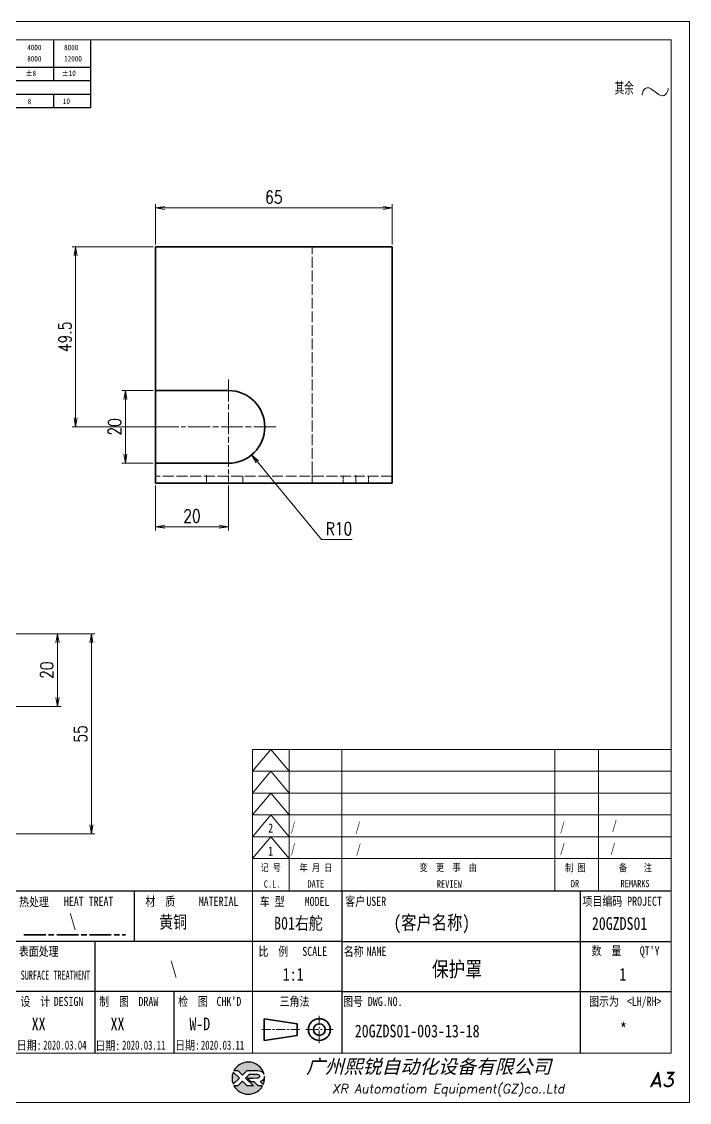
# Model space of a CAD drawing. Header units: inches. Extents: x 269 to 10986, y 1043 to 4337.
# Drawn here: x 2706.4 to 2889.9, y 1711.2 to 2008.2 of the extents above; entities that cross this region are included whole.
import ezdxf
from ezdxf.enums import TextEntityAlignment as Align

# ---------------------------------------------------------------- set-up
doc = ezdxf.new("R2010")
doc.units = ezdxf.units.IN
doc.header["$MEASUREMENT"] = 0
for name, pattern in [('AM_ISO02W050x2', [3.75, 3, -0.75]), ('AM_ISO08W050x2', [9, 6, -0.75, 1.5, -0.75]), ('CENTER', [2, 1.25, -0.25, 0.25, -0.25]), ('DOT2', [0.125, 0, -0.125])]:
    doc.linetypes.add(name, pattern=pattern)
for name, color, linetype in [('DIM', 3, 'Continuous'), ('layer 1', 7, 'Continuous'), ('图\\M+19E79\\M+195B6\\M+18E9A', 7, 'Continuous'), ('图号', 7, 'Continuous'), ('图名', 7, 'Continuous'), ('数量', 7, 'Continuous'), ('材质', 7, 'Continuous'), ('表面处理', 7, 'Continuous'), ('车型', 7, 'Continuous')]:
    doc.layers.add(name, color=color, linetype=linetype)
for name, color, linetype, lineweight in [('中心线', 2, 'AM_ISO08W050x2', 18), ('图框', 7, 'Continuous', 18), ('标注线', 3, 'Continuous', 18), ('热处理', 7, 'Continuous', 20), ('粗实线', 7, 'Continuous', 35), ('粗点划线', 6, 'AM_ISO08W050x2', 35), ('虚线', 1, 'AM_ISO02W050x2', 18)]:
    doc.layers.add(name, color=color, linetype=linetype, lineweight=lineweight)
doc.layers.add('打印', color=7, linetype='Continuous', lineweight=15, plot=False)
doc.layers.add('打印-禁用', color=7, linetype='Continuous', lineweight=15, plot=False)
doc.styles.add('DIM', font='romans.shx', dxfattribs={"width": 0.8, "bigfont": 'bigfont.shx'})
doc.styles.add('STYLE1', font='')
doc.styles.add('国标', font='simfang.ttf', dxfattribs={"width": 0.8})
doc.styles.add('机械长仿宋', font='gbenor.shx', dxfattribs={"height": 1, "bigfont": 'gbcbig.shx'})
doc.styles.add('标题\\M+18E9A', font='romand.shx', dxfattribs={"oblique": 10, "bigfont": 'bigfont.shx'})
doc.styles.get('STYLE1').set_extended_font_data('SimSun')
doc.dimstyles.new('XR 1-1$0', dxfattribs={"dimtxt": 3.5, "dimasz": 2.5, "dimexe": 1, "dimexo": 0.625, "dimgap": 1.2, "dimtad": 1, "dimzin": 9, "dimdsep": 46, "dimtxsty": 'DIM', "dimblk": 'OPEN', "dimcen": 0, "dimclrd": 8, "dimclre": 8, "dimclrt": 2, "dimazin": 2, "dimtfac": 0.5, "dimtmove": 0, "dimatfit": 3, "dimldrblk": 'OPEN', "dimfxl": 0, "dimtolj": 2, "dimlwd": 18, "dimlwe": 18, "dimarcsym": 0})
doc.dimstyles.new('XR 1-1$4', dxfattribs={"dimtxt": 3.5, "dimasz": 2.5, "dimexe": 1, "dimexo": 0.625, "dimgap": 1.2, "dimtad": 1, "dimtoh": 1, "dimdsep": 46, "dimtxsty": 'DIM', "dimblk": 'OPEN', "dimcen": 0, "dimclrd": 8, "dimclre": 8, "dimclrt": 2, "dimazin": 2, "dimtfac": 0.5, "dimtofl": 0, "dimtmove": 0, "dimatfit": 3, "dimldrblk": 'OPEN', "dimfxl": 0, "dimtolj": 2, "dimlwd": 18, "dimlwe": 18, "dimarcsym": 0})

# ---------------------------------------------------------------- blocks, each defined once
blk = doc.blocks.new('XR')
at = {"true_color": 0xfc8000}
h = blk.add_hatch(color=30, dxfattribs=at)
h.set_gradient(color1=(252, 128, 0), rotation=240, one_color=1, tint=1, name='INVCURVED')
edge = h.paths.add_edge_path()
edge.add_spline(control_points=[(-434.18, -5928.47), (-433.9, -5928.74), (-433.63, -5929.01), (-433.63, -5929.01), (-433.63, -5929.01), (-433.63, -5929.01), (-433.36, -5928.74), (-433.09, -5928.47)], knot_values=[0.5625, 0.5625, 0.5625, 0.5625, 0.625, 0.625, 0.625, 0.625, 0.6875, 0.6875, 0.6875, 0.6875], degree=3, periodic=0)
edge.add_spline(control_points=[(-433.09, -5928.47), (-432.82, -5928.2), (-432.54, -5927.93), (-432.54, -5927.93), (-432.54, -5927.93), (-432.54, -5927.93), (-432.04, -5927.93), (-431.53, -5927.93)], knot_values=[0.4375, 0.4375, 0.4375, 0.4375, 0.5, 0.5, 0.5, 0.5, 0.5625, 0.5625, 0.5625, 0.5625], degree=3, periodic=0)
edge.add_spline(control_points=[(-431.53, -5927.93), (-431.03, -5927.93), (-430.52, -5927.93), (-430.52, -5927.93), (-430.52, -5927.93), (-430, -5927.93), (-429.43, -5927.96), (-429.01, -5928.33)], knot_values=[0.25, 0.25, 0.25, 0.25, 0.3125, 0.3125, 0.3125, 0.3125, 0.4375, 0.4375, 0.4375, 0.4375], degree=3, periodic=0)
edge.add_spline(control_points=[(-429.01, -5928.33), (-428.88, -5928.44), (-428.78, -5928.59), (-428.71, -5928.75)], knot_values=[0.125, 0.125, 0.125, 0.125, 0.25, 0.25, 0.25, 0.25], degree=3, periodic=0)
edge.add_spline(control_points=[(-428.71, -5928.75), (-429.13, -5927.18), (-430.58, -5926.02), (-432.31, -5926.02)], knot_values=[0, 0, 0, 0, 0.125, 0.125, 0.125, 0.125], degree=3, periodic=0)
edge.add_spline(control_points=[(-432.31, -5926.02), (-433.72, -5926.02), (-434.94, -5926.79), (-435.58, -5927.93)], knot_values=[0.875, 0.875, 0.875, 0.875, 1, 1, 1, 1], degree=3, periodic=0)
edge.add_spline(control_points=[(-435.58, -5927.93), (-435.58, -5927.93), (-434.72, -5927.93), (-434.72, -5927.93), (-434.72, -5927.93), (-434.72, -5927.93), (-434.45, -5928.2), (-434.18, -5928.47)], knot_values=[0.6875, 0.6875, 0.6875, 0.6875, 0.8125, 0.8125, 0.8125, 0.8125, 0.875, 0.875, 0.875, 0.875], degree=3, periodic=0)
edge = h.paths.add_edge_path()
edge.add_spline(control_points=[(-434.79, -5929.26), (-435.04, -5929.02), (-435.34, -5928.72), (-435.54, -5928.53)], knot_values=[0.562504, 0.562504, 0.562504, 0.562504, 0.656252, 0.656252, 0.656252, 0.656252], degree=3, periodic=0)
edge.add_spline(control_points=[(-435.54, -5928.53), (-435.67, -5928.4), (-435.76, -5928.31), (-435.76, -5928.31), (-435.76, -5928.31), (-435.94, -5928.74), (-436.03, -5929.21), (-436.03, -5929.71)], knot_values=[0.25, 0.25, 0.25, 0.25, 0.312504, 0.312504, 0.312504, 0.312504, 0.562504, 0.562504, 0.562504, 0.562504], degree=3, periodic=0)
edge.add_spline(control_points=[(-436.03, -5929.71), (-436.03, -5930.2), (-435.94, -5930.67), (-435.76, -5931.1), (-435.76, -5931.1), (-435.4, -5930.75), (-435.05, -5930.4)], knot_values=[0.874998, 0.874998, 0.874998, 0.874998, 1.124998, 1.124998, 1.124998, 1.25, 1.25, 1.25, 1.25], degree=3, periodic=0)
edge.add_spline(control_points=[(-435.05, -5930.4), (-434.7, -5930.05), (-434.34, -5929.71), (-434.34, -5929.71), (-434.34, -5929.71), (-434.34, -5929.71), (-434.34, -5929.71), (-434.34, -5929.71)], knot_values=[0.749878, 0.749878, 0.749878, 0.749878, 0.874875, 0.874875, 0.874875, 0.874875, 0.874998, 0.874998, 0.874998, 0.874998], degree=3, periodic=0)
edge.add_spline(control_points=[(-434.34, -5929.71), (-434.34, -5929.71), (-434.34, -5929.71), (-434.34, -5929.71)], knot_values=[0.749634, 0.749634, 0.749634, 0.749634, 0.749817, 0.749817, 0.749817, 0.749817], degree=3, periodic=0)
edge.add_spline(control_points=[(-434.35, -5929.7), (-434.35, -5929.7), (-434.35, -5929.7), (-434.35, -5929.7)], knot_values=[0.738281, 0.738281, 0.738281, 0.738281, 0.742188, 0.742188, 0.742188, 0.742188], degree=3, periodic=0)
edge.add_spline(control_points=[(-434.35, -5929.7), (-434.36, -5929.69), (-434.37, -5929.68), (-434.38, -5929.67)], knot_values=[0.726563, 0.726563, 0.726563, 0.726563, 0.738281, 0.738281, 0.738281, 0.738281], degree=3, periodic=0)
edge.add_spline(control_points=[(-434.38, -5929.67), (-434.38, -5929.66), (-434.39, -5929.65), (-434.4, -5929.65)], knot_values=[0.718751, 0.718751, 0.718751, 0.718751, 0.726563, 0.726563, 0.726563, 0.726563], degree=3, periodic=0)
edge.add_spline(control_points=[(-434.4, -5929.65), (-434.42, -5929.63), (-434.45, -5929.6), (-434.47, -5929.58)], knot_values=[0.703126, 0.703126, 0.703126, 0.703126, 0.718751, 0.718751, 0.718751, 0.718751], degree=3, periodic=0)
edge.add_spline(control_points=[(-434.47, -5929.58), (-434.5, -5929.55), (-434.53, -5929.52), (-434.56, -5929.49)], knot_values=[0.687501, 0.687501, 0.687501, 0.687501, 0.703126, 0.703126, 0.703126, 0.703126], degree=3, periodic=0)
edge.add_spline(control_points=[(-434.56, -5929.49), (-434.63, -5929.42), (-434.71, -5929.35), (-434.79, -5929.26)], knot_values=[0.656252, 0.656252, 0.656252, 0.656252, 0.687501, 0.687501, 0.687501, 0.687501], degree=3, periodic=0)
at = {"true_color": 0x0348ff}
h = blk.add_hatch(color=160, dxfattribs=at)
h.set_gradient(color1=(3, 72, 255), color2=(0, 41, 153), one_color=1, tint=0.3, name='HEMISPHERICAL')
edge = h.paths.add_edge_path()
edge.add_spline(control_points=[(-432.54, -5929.67), (-432.26, -5929.95), (-431.94, -5930.23), (-431.66, -5930.51), (-431.66, -5930.51), (-431.66, -5930.51), (-431.66, -5930.51), (-431.66, -5930.51)], knot_values=[0.736842, 0.736842, 0.736842, 0.736842, 0.789474, 0.789474, 0.789474, 0.789474, 0.802633, 0.802633, 0.802633, 0.802633], degree=3, periodic=0)
edge.add_spline(control_points=[(-431.66, -5930.51), (-431.65, -5930.51), (-431.65, -5930.52), (-431.65, -5930.52)], knot_values=[0.802633, 0.802633, 0.802633, 0.802633, 0.815791, 0.815791, 0.815791, 0.815791], degree=3, periodic=0)
edge.add_spline(control_points=[(-431.65, -5930.52), (-431.64, -5930.53), (-431.64, -5930.53), (-431.64, -5930.53)], knot_values=[0.815791, 0.815791, 0.815791, 0.815791, 0.82237, 0.82237, 0.82237, 0.82237], degree=3, periodic=0)
edge.add_spline(control_points=[(-431.64, -5930.53), (-431.64, -5930.53), (-431.64, -5930.53), (-431.63, -5930.54)], knot_values=[0.82237, 0.82237, 0.82237, 0.82237, 0.828949, 0.828949, 0.828949, 0.828949], degree=3, periodic=0)
edge.add_spline(control_points=[(-431.63, -5930.54), (-431.63, -5930.54), (-431.63, -5930.54), (-431.63, -5930.54), (-431.63, -5930.54), (-431.63, -5930.54), (-431.59, -5930.54), (-431.52, -5930.54)], knot_values=[0.841901, 0.841901, 0.841901, 0.841901, 0.842105, 0.842105, 0.842105, 0.842105, 0.855264, 0.855264, 0.855264, 0.855264], degree=3, periodic=0)
edge.add_spline(control_points=[(-431.52, -5930.54), (-431.46, -5930.54), (-431.38, -5930.54), (-431.3, -5930.54)], knot_values=[0.855264, 0.855264, 0.855264, 0.855264, 0.868422, 0.868422, 0.868422, 0.868422], degree=3, periodic=0)
edge.add_spline(control_points=[(-431.3, -5930.54), (-431.26, -5930.54), (-431.22, -5930.54), (-431.18, -5930.54)], knot_values=[0.868422, 0.868422, 0.868422, 0.868422, 0.875, 0.875, 0.875, 0.875], degree=3, periodic=0)
edge.add_spline(control_points=[(-431.18, -5930.54), (-431.14, -5930.54), (-431.1, -5930.54), (-431.07, -5930.54)], knot_values=[0.875, 0.875, 0.875, 0.875, 0.881579, 0.881579, 0.881579, 0.881579], degree=3, periodic=0)
edge.add_spline(control_points=[(-431.07, -5930.54), (-431.05, -5930.54), (-431.04, -5930.54), (-431.03, -5930.54)], knot_values=[0.881579, 0.881579, 0.881579, 0.881579, 0.884869, 0.884869, 0.884869, 0.884869], degree=3, periodic=0)
edge.add_spline(control_points=[(-431.03, -5930.54), (-431.02, -5930.54), (-431, -5930.54), (-431, -5930.54)], knot_values=[0.884869, 0.884869, 0.884869, 0.884869, 0.888158, 0.888158, 0.888158, 0.888158], degree=3, periodic=0)
edge.add_spline(control_points=[(-431, -5930.54), (-430.99, -5930.54), (-430.99, -5930.54), (-430.98, -5930.54)], knot_values=[0.888158, 0.888158, 0.888158, 0.888158, 0.889803, 0.889803, 0.889803, 0.889803], degree=3, periodic=0)
edge.add_spline(control_points=[(-430.98, -5930.54), (-430.98, -5930.54), (-430.98, -5930.54), (-430.97, -5930.54)], knot_values=[0.889803, 0.889803, 0.889803, 0.889803, 0.891447, 0.891447, 0.891447, 0.891447], degree=3, periodic=0)
edge.add_spline(control_points=[(-430.97, -5930.54), (-430.97, -5930.54), (-430.97, -5930.54), (-430.97, -5930.54)], knot_values=[0.891447, 0.891447, 0.891447, 0.891447, 0.89227, 0.89227, 0.89227, 0.89227], degree=3, periodic=0)
edge.add_spline(control_points=[(-430.97, -5930.54), (-430.97, -5930.54), (-430.97, -5930.54), (-430.97, -5930.54)], knot_values=[0.89227, 0.89227, 0.89227, 0.89227, 0.893092, 0.893092, 0.893092, 0.893092], degree=3, periodic=0)
edge.add_spline(control_points=[(-430.97, -5930.54), (-430.97, -5930.54), (-430.97, -5930.54), (-430.97, -5930.54)], knot_values=[0.893092, 0.893092, 0.893092, 0.893092, 0.893503, 0.893503, 0.893503, 0.893503], degree=3, periodic=0)
edge.add_spline(control_points=[(-430.97, -5930.54), (-430.97, -5930.54), (-430.97, -5930.54), (-430.97, -5930.54)], knot_values=[0.893503, 0.893503, 0.893503, 0.893503, 0.893914, 0.893914, 0.893914, 0.893914], degree=3, periodic=0)
edge.add_spline(control_points=[(-430.97, -5930.54), (-430.97, -5930.54), (-430.97, -5930.54), (-430.97, -5930.54)], knot_values=[0.893914, 0.893914, 0.893914, 0.893914, 0.89412, 0.89412, 0.89412, 0.89412], degree=3, periodic=0)
edge.add_spline(control_points=[(-430.97, -5930.54), (-430.97, -5930.54), (-430.97, -5930.54), (-430.97, -5930.54)], knot_values=[0.89412, 0.89412, 0.89412, 0.89412, 0.894326, 0.894326, 0.894326, 0.894326], degree=3, periodic=0)
edge.add_spline(control_points=[(-430.97, -5930.54), (-430.97, -5930.54), (-430.97, -5930.54), (-430.97, -5930.54)], knot_values=[0.894428, 0.894428, 0.894428, 0.894428, 0.894531, 0.894531, 0.894531, 0.894531], degree=3, periodic=0)
edge.add_spline(control_points=[(-430.97, -5930.54), (-430.97, -5930.54), (-430.97, -5930.54), (-430.97, -5930.54)], knot_values=[0.894531, 0.894531, 0.894531, 0.894531, 0.894583, 0.894583, 0.894583, 0.894583], degree=3, periodic=0)
edge.add_spline(control_points=[(-430.97, -5930.54), (-430.97, -5930.54), (-430.97, -5930.54), (-430.97, -5930.54), (-430.97, -5930.54), (-430.97, -5930.54), (-430.73, -5930.78), (-430.49, -5931.01)], knot_values=[0.894685, 0.894685, 0.894685, 0.894685, 0.894737, 0.894737, 0.894737, 0.894737, 0.921052, 0.921052, 0.921052, 0.921052], degree=3, periodic=0)
edge.add_spline(control_points=[(-430.49, -5931.01), (-430.26, -5931.24), (-430.02, -5931.48), (-430.02, -5931.48)], knot_values=[0.921052, 0.921052, 0.921052, 0.921052, 0.947368, 0.947368, 0.947368, 0.947368], degree=3, periodic=0)
edge.add_spline(control_points=[(-430.02, -5931.48), (-430.02, -5931.48), (-430.02, -5931.48), (-430.02, -5931.48)], knot_values=[0.947522, 0.947522, 0.947522, 0.947522, 0.947573, 0.947573, 0.947573, 0.947573], degree=3, periodic=0)
edge.add_spline(control_points=[(-430.02, -5931.48), (-430.02, -5931.48), (-430.02, -5931.48), (-430.02, -5931.48)], knot_values=[0.947573, 0.947573, 0.947573, 0.947573, 0.947676, 0.947676, 0.947676, 0.947676], degree=3, periodic=0)
edge.add_spline(control_points=[(-430.02, -5931.48), (-430.02, -5931.48), (-430.02, -5931.48), (-430.02, -5931.48)], knot_values=[0.947676, 0.947676, 0.947676, 0.947676, 0.947779, 0.947779, 0.947779, 0.947779], degree=3, periodic=0)
edge.add_spline(control_points=[(-430.02, -5931.48), (-430.02, -5931.48), (-430.02, -5931.48), (-430.02, -5931.48)], knot_values=[0.947779, 0.947779, 0.947779, 0.947779, 0.947984, 0.947984, 0.947984, 0.947984], degree=3, periodic=0)
edge.add_spline(control_points=[(-430.02, -5931.48), (-430.02, -5931.48), (-430.02, -5931.48), (-430.02, -5931.48)], knot_values=[0.947984, 0.947984, 0.947984, 0.947984, 0.94819, 0.94819, 0.94819, 0.94819], degree=3, periodic=0)
edge.add_spline(control_points=[(-430.02, -5931.48), (-430.02, -5931.48), (-430.02, -5931.48), (-430.02, -5931.48)], knot_values=[0.94819, 0.94819, 0.94819, 0.94819, 0.948601, 0.948601, 0.948601, 0.948601], degree=3, periodic=0)
edge.add_spline(control_points=[(-430.02, -5931.48), (-430.02, -5931.48), (-430.02, -5931.48), (-430.02, -5931.48)], knot_values=[0.948601, 0.948601, 0.948601, 0.948601, 0.949012, 0.949012, 0.949012, 0.949012], degree=3, periodic=0)
edge.add_spline(control_points=[(-430.02, -5931.48), (-430.02, -5931.48), (-430.01, -5931.48), (-430.01, -5931.48)], knot_values=[0.949012, 0.949012, 0.949012, 0.949012, 0.949834, 0.949834, 0.949834, 0.949834], degree=3, periodic=0)
edge.add_spline(control_points=[(-430.01, -5931.48), (-430.01, -5931.48), (-430.01, -5931.48), (-430.01, -5931.48)], knot_values=[0.949834, 0.949834, 0.949834, 0.949834, 0.950657, 0.950657, 0.950657, 0.950657], degree=3, periodic=0)
edge.add_spline(control_points=[(-430.01, -5931.48), (-430.01, -5931.48), (-430, -5931.48), (-430, -5931.48)], knot_values=[0.950657, 0.950657, 0.950657, 0.950657, 0.952301, 0.952301, 0.952301, 0.952301], degree=3, periodic=0)
edge.add_spline(control_points=[(-430, -5931.48), (-429.99, -5931.48), (-429.98, -5931.48), (-429.98, -5931.48)], knot_values=[0.952301, 0.952301, 0.952301, 0.952301, 0.953946, 0.953946, 0.953946, 0.953946], degree=3, periodic=0)
edge.add_spline(control_points=[(-429.98, -5931.48), (-429.96, -5931.48), (-429.95, -5931.48), (-429.93, -5931.48)], knot_values=[0.953946, 0.953946, 0.953946, 0.953946, 0.957236, 0.957236, 0.957236, 0.957236], degree=3, periodic=0)
edge.add_spline(control_points=[(-429.93, -5931.48), (-429.91, -5931.48), (-429.89, -5931.48), (-429.87, -5931.48)], knot_values=[0.957236, 0.957236, 0.957236, 0.957236, 0.960525, 0.960525, 0.960525, 0.960525], degree=3, periodic=0)
edge.add_spline(control_points=[(-429.87, -5931.48), (-429.82, -5931.48), (-429.77, -5931.48), (-429.71, -5931.48)], knot_values=[0.960525, 0.960525, 0.960525, 0.960525, 0.967104, 0.967104, 0.967104, 0.967104], degree=3, periodic=0)
edge.add_spline(control_points=[(-429.71, -5931.48), (-429.65, -5931.48), (-429.59, -5931.48), (-429.53, -5931.48)], knot_values=[0.967104, 0.967104, 0.967104, 0.967104, 0.973683, 0.973683, 0.973683, 0.973683], degree=3, periodic=0)
edge.add_spline(control_points=[(-429.53, -5931.48), (-429.41, -5931.48), (-429.29, -5931.48), (-429.19, -5931.48)], knot_values=[0.973683, 0.973683, 0.973683, 0.973683, 0.98684, 0.98684, 0.98684, 0.98684], degree=3, periodic=0)
edge.add_spline(control_points=[(-429.19, -5931.48), (-429.1, -5931.48), (-429.04, -5931.48), (-429.04, -5931.48), (-429.67, -5932.62), (-430.9, -5933.39), (-432.31, -5933.39)], knot_values=[0.98684, 0.98684, 0.98684, 0.98684, 1, 1, 1, 1.052632, 1.052632, 1.052632, 1.052632], degree=3, periodic=0)
edge.add_spline(control_points=[(-432.31, -5933.39), (-433.72, -5933.39), (-434.94, -5932.62), (-435.58, -5931.48), (-435.58, -5931.48), (-435.58, -5931.48), (-435.36, -5931.48), (-435.15, -5931.48)], knot_values=[0.052632, 0.052632, 0.052632, 0.052632, 0.105263, 0.105263, 0.105263, 0.105263, 0.131579, 0.131579, 0.131579, 0.131579], degree=3, periodic=0)
edge.add_spline(control_points=[(-435.15, -5931.48), (-434.93, -5931.48), (-434.72, -5931.48), (-434.72, -5931.48), (-434.72, -5931.48), (-434.72, -5931.48), (-434.45, -5931.21), (-434.18, -5930.94)], knot_values=[0.131579, 0.131579, 0.131579, 0.131579, 0.157895, 0.157895, 0.157895, 0.157895, 0.184211, 0.184211, 0.184211, 0.184211], degree=3, periodic=0)
edge.add_spline(control_points=[(-434.18, -5930.94), (-433.9, -5930.67), (-433.63, -5930.4), (-433.63, -5930.4), (-433.63, -5930.4), (-433.63, -5930.4), (-433.36, -5930.67), (-433.09, -5930.94)], knot_values=[0.184211, 0.184211, 0.184211, 0.184211, 0.210526, 0.210526, 0.210526, 0.210526, 0.236842, 0.236842, 0.236842, 0.236842], degree=3, periodic=0)
edge.add_spline(control_points=[(-433.09, -5930.94), (-432.82, -5931.21), (-432.54, -5931.48), (-432.54, -5931.48), (-432.54, -5931.48), (-432.54, -5931.48), (-432.19, -5931.48), (-431.83, -5931.48)], knot_values=[0.236842, 0.236842, 0.236842, 0.236842, 0.263158, 0.263158, 0.263158, 0.263158, 0.289474, 0.289474, 0.289474, 0.289474], degree=3, periodic=0)
edge.add_spline(control_points=[(-431.83, -5931.48), (-431.48, -5931.48), (-431.12, -5931.48), (-431.12, -5931.48), (-431.12, -5931.48), (-431.12, -5931.48), (-431.57, -5931.03), (-432.02, -5930.59)], knot_values=[0.289474, 0.289474, 0.289474, 0.289474, 0.315789, 0.315789, 0.315789, 0.315789, 0.342105, 0.342105, 0.342105, 0.342105], degree=3, periodic=0)
edge.add_spline(control_points=[(-432.02, -5930.59), (-432.47, -5930.15), (-432.92, -5929.71), (-432.92, -5929.71), (-432.92, -5929.71), (-432.92, -5929.71), (-432.71, -5929.5), (-432.5, -5929.29)], knot_values=[0.342105, 0.342105, 0.342105, 0.342105, 0.368421, 0.368421, 0.368421, 0.368421, 0.394737, 0.394737, 0.394737, 0.394737], degree=3, periodic=0)
edge.add_spline(control_points=[(-432.5, -5929.29), (-432.3, -5929.09), (-432.09, -5928.88), (-432.09, -5928.88)], knot_values=[0.394737, 0.394737, 0.394737, 0.394737, 0.421053, 0.421053, 0.421053, 0.421053], degree=3, periodic=0)
edge.add_spline(control_points=[(-432.09, -5928.88), (-432.09, -5928.88), (-432.06, -5928.86), (-432.06, -5928.86)], knot_values=[0.421053, 0.421053, 0.421053, 0.421053, 0.473684, 0.473684, 0.473684, 0.473684], degree=3, periodic=0)
edge.add_spline(control_points=[(-432.06, -5928.86), (-432.06, -5928.86), (-432.06, -5928.86), (-432.06, -5928.86), (-432.06, -5928.86), (-432.06, -5928.86), (-430.4, -5928.86), (-430.26, -5928.86)], knot_values=[0.473684, 0.473684, 0.473684, 0.473684, 0.473684, 0.473684, 0.473684, 0.473684, 0.526316, 0.526316, 0.526316, 0.526316], degree=3, periodic=0)
edge.add_spline(control_points=[(-430.26, -5928.86), (-429.54, -5928.86), (-429.62, -5929.4), (-429.83, -5929.55)], knot_values=[0.526316, 0.526316, 0.526316, 0.526316, 0.578947, 0.578947, 0.578947, 0.578947], degree=3, periodic=0)
edge.add_spline(control_points=[(-429.83, -5929.55), (-429.94, -5929.62), (-430.08, -5929.65), (-430.26, -5929.65), (-430.26, -5929.65), (-430.26, -5929.65), (-430.48, -5929.65), (-430.71, -5929.66)], knot_values=[0.578947, 0.578947, 0.578947, 0.578947, 0.631579, 0.631579, 0.631579, 0.631579, 0.657895, 0.657895, 0.657895, 0.657895], degree=3, periodic=0)
edge.add_spline(control_points=[(-430.71, -5929.66), (-430.93, -5929.66), (-431.15, -5929.67), (-431.15, -5929.67), (-431.15, -5929.67), (-431.15, -5929.67), (-432.54, -5929.67), (-432.54, -5929.67)], knot_values=[0.657895, 0.657895, 0.657895, 0.657895, 0.684211, 0.684211, 0.684211, 0.684211, 0.736842, 0.736842, 0.736842, 0.736842], degree=3, periodic=0)
edge = h.paths.add_edge_path()
edge.add_spline(control_points=[(-428.6, -5929.32), (-428.61, -5929.67), (-428.76, -5930), (-429.06, -5930.22)], knot_values=[0.8, 0.8, 0.8, 0.8, 1, 1, 1, 1], degree=3, periodic=0)
edge.add_spline(control_points=[(-429.06, -5930.22), (-429.22, -5930.34), (-429.41, -5930.43), (-429.61, -5930.48)], knot_values=[0.6, 0.6, 0.6, 0.6, 0.8, 0.8, 0.8, 0.8], degree=3, periodic=0)
edge.add_spline(control_points=[(-429.61, -5930.48), (-429.61, -5930.48), (-428.9, -5931.19), (-428.9, -5931.19), (-428.9, -5931.19), (-428.69, -5930.73), (-428.58, -5930.23), (-428.58, -5929.71)], knot_values=[0.2, 0.2, 0.2, 0.2, 0.4, 0.4, 0.4, 0.4, 0.6, 0.6, 0.6, 0.6], degree=3, periodic=0)
edge.add_spline(control_points=[(-428.58, -5929.71), (-428.58, -5929.58), (-428.59, -5929.45), (-428.6, -5929.32)], knot_values=[0, 0, 0, 0, 0.2, 0.2, 0.2, 0.2], degree=3, periodic=0)
at = {"layer": 'layer 1', "color": 30}
for points, knots in [([(-432.31, -5926.02), (-430.58, -5926.02), (-429.13, -5927.18), (-428.71, -5928.75), (-428.71, -5928.75), (-428.78, -5928.59), (-428.88, -5928.44), (-429.01, -5928.33), (-429.01, -5928.33), (-429.43, -5927.96), (-430, -5927.93), (-430.52, -5927.93), (-430.52, -5927.93), (-430.52, -5927.93), (-432.54, -5927.93), (-432.54, -5927.93), (-432.54, -5927.93), (-432.54, -5927.93), (-433.63, -5929.01), (-433.63, -5929.01), (-433.63, -5929.01), (-433.63, -5929.01), (-434.72, -5927.93), (-434.72, -5927.93), (-434.72, -5927.93), (-434.72, -5927.93), (-435.58, -5927.93), (-435.58, -5927.93), (-435.58, -5927.93), (-434.94, -5926.79), (-433.72, -5926.02), (-432.31, -5926.02)], [0, 0, 0, 0, 0.125, 0.125, 0.125, 0.125, 0.25, 0.25, 0.25, 0.25, 0.375, 0.375, 0.375, 0.375, 0.5, 0.5, 0.5, 0.5, 0.625, 0.625, 0.625, 0.625, 0.75, 0.75, 0.75, 0.75, 0.875, 0.875, 0.875, 0.875, 1, 1, 1, 1]), ([(-435.76, -5931.1), (-435.94, -5930.67), (-436.03, -5930.2), (-436.03, -5929.71), (-436.03, -5929.71), (-436.03, -5929.21), (-435.94, -5928.74), (-435.76, -5928.31), (-435.76, -5928.31), (-435.76, -5928.31), (-434.34, -5929.71), (-434.34, -5929.71), (-434.34, -5929.71), (-434.34, -5929.71), (-435.76, -5931.1), (-435.76, -5931.1)], [0, 0, 0, 0, 0.25, 0.25, 0.25, 0.25, 0.5, 0.5, 0.5, 0.5, 0.75, 0.75, 0.75, 0.75, 1, 1, 1, 1])]:
    blk.add_open_spline(points, degree=3, knots=knots, dxfattribs=at)
at = {"layer": 'layer 1', "color": 154}
for points, knots in [([(-429.04, -5931.48), (-429.67, -5932.62), (-430.9, -5933.39), (-432.31, -5933.39), (-432.31, -5933.39), (-433.72, -5933.39), (-434.94, -5932.62), (-435.58, -5931.48), (-435.58, -5931.48), (-435.58, -5931.48), (-434.72, -5931.48), (-434.72, -5931.48), (-434.72, -5931.48), (-434.72, -5931.48), (-433.63, -5930.4), (-433.63, -5930.4), (-433.63, -5930.4), (-433.63, -5930.4), (-432.54, -5931.48), (-432.54, -5931.48), (-432.54, -5931.48), (-432.54, -5931.48), (-431.12, -5931.48), (-431.12, -5931.48), (-431.12, -5931.48), (-431.12, -5931.48), (-432.92, -5929.71), (-432.92, -5929.71), (-432.92, -5929.71), (-432.92, -5929.71), (-432.09, -5928.88), (-432.09, -5928.88), (-432.09, -5928.88), (-432.09, -5928.88), (-432.06, -5928.86), (-432.06, -5928.86), (-432.06, -5928.86), (-432.06, -5928.86), (-430.4, -5928.86), (-430.26, -5928.86), (-430.26, -5928.86), (-429.54, -5928.86), (-429.62, -5929.4), (-429.83, -5929.55), (-429.83, -5929.55), (-429.94, -5929.62), (-430.08, -5929.65), (-430.26, -5929.65), (-430.26, -5929.65), (-430.26, -5929.65), (-431.15, -5929.67), (-431.15, -5929.67), (-431.15, -5929.67), (-431.15, -5929.67), (-432.54, -5929.67), (-432.54, -5929.67), (-432.54, -5929.67), (-432.26, -5929.95), (-431.94, -5930.23), (-431.66, -5930.51), (-431.66, -5930.51), (-431.66, -5930.51), (-431.63, -5930.54), (-431.63, -5930.54), (-431.63, -5930.54), (-431.63, -5930.54), (-430.97, -5930.54), (-430.97, -5930.54), (-430.97, -5930.54), (-430.97, -5930.54), (-430.02, -5931.48), (-430.02, -5931.48), (-430.02, -5931.48), (-430.02, -5931.48), (-429.04, -5931.48), (-429.04, -5931.48)], [0, 0, 0, 0, 0.052632, 0.052632, 0.052632, 0.052632, 0.105263, 0.105263, 0.105263, 0.105263, 0.157895, 0.157895, 0.157895, 0.157895, 0.210526, 0.210526, 0.210526, 0.210526, 0.263158, 0.263158, 0.263158, 0.263158, 0.315789, 0.315789, 0.315789, 0.315789, 0.368421, 0.368421, 0.368421, 0.368421, 0.421053, 0.421053, 0.421053, 0.421053, 0.473684, 0.473684, 0.473684, 0.473684, 0.526316, 0.526316, 0.526316, 0.526316, 0.578947, 0.578947, 0.578947, 0.578947, 0.631579, 0.631579, 0.631579, 0.631579, 0.684211, 0.684211, 0.684211, 0.684211, 0.736842, 0.736842, 0.736842, 0.736842, 0.789474, 0.789474, 0.789474, 0.789474, 0.842105, 0.842105, 0.842105, 0.842105, 0.894737, 0.894737, 0.894737, 0.894737, 0.947368, 0.947368, 0.947368, 0.947368, 1, 1, 1, 1]), ([(-428.6, -5929.32), (-428.59, -5929.45), (-428.58, -5929.58), (-428.58, -5929.71), (-428.58, -5929.71), (-428.58, -5930.23), (-428.69, -5930.73), (-428.9, -5931.19), (-428.9, -5931.19), (-428.9, -5931.19), (-429.61, -5930.48), (-429.61, -5930.48), (-429.61, -5930.48), (-429.41, -5930.43), (-429.22, -5930.34), (-429.06, -5930.22), (-429.06, -5930.22), (-428.76, -5930), (-428.61, -5929.67), (-428.6, -5929.32)], [0, 0, 0, 0, 0.2, 0.2, 0.2, 0.2, 0.4, 0.4, 0.4, 0.4, 0.6, 0.6, 0.6, 0.6, 0.8, 0.8, 0.8, 0.8, 1, 1, 1, 1])]:
    blk.add_open_spline(points, degree=3, knots=knots, dxfattribs=at)
blk = doc.blocks.new('GZDEH零件A3图框V01版')
at = {"layer": '中心线', "color": 1, "linetype": 'CENTER', "lineweight": 5, "ltscale": 2}
for p, q in [((3175.82, -1822.66), (3175.82, -1830.26)), ((3170.49, -1826.46), (3159.89, -1826.46)), ((3179.62, -1826.46), (3172.02, -1826.46))]:
    blk.add_line(p, q, dxfattribs=at)
at = {"layer": '图\\M+19E79\\M+195B6\\M+18E9A', "color": 9}
for p, q in [((3102.86, -1561.98), (3102.86, -1554.46)), ((3113.09, -1573.08), (3113.09, -1554.46)), ((2996.09, -1561.98), (3113.09, -1561.98)), ((3102.86, -1565.68), (3102.86, -1561.98)), ((2996.09, -1565.68), (3113.09, -1565.68)), ((2996.09, -1569.38), (3113.09, -1569.38)), ((3102.86, -1573.08), (3102.86, -1569.38)), ((2990.09, -1573.08), (3113.09, -1573.08)), ((3272.49, -1788.46), (3092.49, -1788.46)), ((3124.99, -1788.46), (3124.99, -1802.35)), ((3181.99, -1788.46), (3181.99, -1832.96)), ((3247.49, -1788.46), (3247.49, -1832.96)), ((3181.99, -1802.21), (3092.49, -1802.21)), ((3114.17, -1802.21), (3114.17, -1815.96)), ((3181.99, -1802.21), (3272.49, -1802.21)), ((3181.99, -1815.96), (3092.49, -1815.96)), ((3114.17, -1815.96), (3114.17, -1832.96)), ((3114.17, -1815.96), (3114.17, -1832.96)), ((3135.83, -1815.96), (3135.83, -1832.96)), ((3135.83, -1815.96), (3135.83, -1832.96)), ((3181.99, -1815.96), (3272.49, -1815.96))]:
    blk.add_line(p, q, dxfattribs=at)
at = {"layer": '图\\M+19E79\\M+195B6\\M+18E9A', "color": 7}
blk.add_line((3272.49, -1788.46), (3092.49, -1788.46), dxfattribs=at)
at = {"layer": '图框', "linetype": 'Continuous'}
for p, q in [((3272.49, -1554.46), (2882.49, -1554.46)), ((3272.49, -1832.96), (3272.49, -1554.46)), ((3157.49, -1749.46), (3272.49, -1749.46)), ((3157.49, -1832.96), (3157.49, -1749.46)), ((2882.49, -1832.96), (3272.49, -1832.96))]:
    blk.add_line(p, q, dxfattribs=at)
at = {"layer": '图框', "color": 9}
for p, q in [((3157.49, -1755.46), (3162.49, -1749.46)), ((3162.49, -1749.46), (3167.49, -1755.46)), ((3167.49, -1788.46), (3167.49, -1749.46)), ((3240.49, -1788.46), (3240.49, -1749.46)), ((3252.49, -1749.46), (3252.49, -1788.46)), ((3157.49, -1755.46), (3272.49, -1755.46)), ((3157.49, -1761.46), (3162.49, -1755.46)), ((3162.49, -1755.46), (3167.49, -1761.46)), ((3157.49, -1761.46), (3272.49, -1761.46)), ((3157.49, -1767.46), (3162.49, -1761.46)), ((3162.49, -1761.46), (3167.49, -1767.46)), ((3157.49, -1767.46), (3272.49, -1767.46)), ((3157.49, -1773.46), (3162.49, -1767.46)), ((3162.49, -1767.46), (3167.49, -1773.46)), ((3157.49, -1773.46), (3272.49, -1773.46)), ((3157.49, -1779.46), (3162.49, -1773.46)), ((3162.49, -1773.46), (3167.49, -1779.46)), ((3157.49, -1779.46), (3272.49, -1779.46))]:
    blk.add_line(p, q, dxfattribs=at)
at = {"layer": '图框', "color": 9, "linetype": 'Continuous'}
blk.add_line((3181.99, -1749.46), (3181.99, -1832.96), dxfattribs=at)
at = {"layer": '图框', "color": 2, "linetype": 'ByBlock', "lineweight": 35}
for p, q in [((3169.69, -1824.86), (3160.69, -1823.46)), ((3160.69, -1829.46), (3160.69, -1823.46)), ((3169.69, -1824.86), (3169.69, -1828.06)), ((3169.69, -1828.06), (3160.69, -1829.46))]:
    blk.add_line(p, q, dxfattribs=at)
for radius in [3, 1.6]:
    blk.add_circle((3175.82, -1826.46), radius, dxfattribs=at)
at = {"layer": '打印-禁用', "linetype": 'Continuous'}
for p, q in [((3277.49, -1549.46), (2857.49, -1549.46)), ((3277.49, -1846.46), (3277.49, -1549.46)), ((2857.49, -1846.46), (3277.49, -1846.46))]:
    blk.add_line(p, q, dxfattribs=at)
at = {"layer": 'DIM', "xscale": 1.199999999999818, "yscale": 1.199999999999818, "zscale": 1.199999999999818}
blk.add_blockref('XR', (3675.07, 5275.84), dxfattribs=at)
at = {"layer": '图\\M+19E79\\M+195B6\\M+18E9A', "color": 9, "style": '国标'}
for s, height, width, p in [('4000', 1.5, 0.8, (3095.57, -1557.31)), ('8000', 1.5, 0.8, (3105.7, -1557.31)), ('8000', 1.5, 0.8, (3095.57, -1560.41)), ('12000', 1.5, 0.8, (3105.7, -1560.41)), ('±8', 1.5, 0.8, (3095.06, -1564.42)), ('±10', 1.5, 0.8, (3105.02, -1564.42)), ('8', 1.5, 0.8, (3095.68, -1572.15)), ('10', 1.5, 0.8, (3105.36, -1572.06)), ('热处理', 2.5, 0.8, (3093.35, -1792.61)), ('材  质', 2.5, 0.8, (3128.04, -1792.46)), ('项目编码 PROJECT', 2.5, 0.8, (3248.13, -1792.43)), ('表面处理', 2.5, 0.8, (3093.27, -1806.21)), ('比  例\u3000', 2.5, 0.8, (3159.1, -1806.21)), ('SCALE', 2.5, 0.8, (3171.15, -1806.21)), ('名称\u3000', 2.5, 0.8, (3182.54, -1806.21)), ('NAME', 2.5, 0.8, (3188.8, -1806.21)), ('数  量', 2.5, 0.8, (3250.61, -1806.05)), ("QT'Y ", 2.5, 0.8, (3263.86, -1806.05)), ('SURFACE TREATMENT', 2.5, 0.6, (3093.77, -1812.75)), (' DESIGN', 2.5, 0.8, (3101.47, -1819.96)), (' DRAW', 2.5, 0.8, (3124.78, -1819.96)), ("CHK'D", 2.5, 0.8, (3147.58, -1819.96)), ('三角法', 2.5, 0.8, (3164.9, -1819.96)), ('图号', 2.5, 0.8, (3182.36, -1819.96)), ('DWG.NO.', 2.5, 0.8, (3189.16, -1819.96)), ('图示为', 2.5, 0.8, (3249.94, -1819.93)), ('<LH/RH>', 2.5, 0.8, (3260.31, -1819.93))]:
    blk.add_text(s, height=height, dxfattribs=dict(at, width=width)).set_placement(p)
at = {"layer": '图\\M+19E79\\M+195B6\\M+18E9A', "color": 9, "style": '国标', "width": 0.8}
for s, p in [('HEAT TREAT', (3112.45, -1792.46)), ('MATERIAL', (3148.14, -1792.46)), ('客户', (3185.68, -1792.46)), ('USER', (3191.46, -1792.46)), ('设  计', (3097.79, -1819.96)), ('制  图', (3119.43, -1819.96)), ('检  图', (3141.11, -1819.96)), ('日期:', (3096.09, -1832)), ('日期:', (3117.71, -1832.1)), ('日期:', (3139.62, -1832))]:
    blk.add_text(s, height=2.5, dxfattribs=at).set_placement(p, align=Align.CENTER)
for s, p in [('车 型', (3162.87, -1791.2)), ('MODEL', (3175.2, -1791.24))]:
    blk.add_text(s, height=2.5, dxfattribs=at).set_placement(p, align=Align.MIDDLE)
at = {"layer": '图\\M+19E79\\M+195B6\\M+18E9A', "color": 7, "lineweight": -3, "style": 'STYLE1', "oblique": 15}
blk.add_text('广州熙锐自动化设备有限公司 ', height=3.8, dxfattribs=at).set_placement((3172.16, -1838.51))
at = {"layer": '图\\M+19E79\\M+195B6\\M+18E9A', "color": 7, "style": '标题\\M+18E9A', "oblique": 10}
for s, height, p in [('A3', 4, (3269.91, -1840.2)), ('XR Automatiom Equipment(GZ)co..Ltd', 2.5, (3211.26, -1842.9))]:
    blk.add_text(s, height=height, dxfattribs=at).set_placement(p, align=Align.MIDDLE)
at = {"layer": '图框', "color": 9, "style": '国标', "width": 0.8}
for s, p in [('记 号', (3162.47, -1782.94)), ('年 月 日', (3174.9, -1782.98)), ('变  更  事  由', (3211.24, -1782.93)), ('C.L.', (3162.86, -1787.45)), ('DATE', (3174.85, -1787.42)), ('REVIEW', (3211.55, -1787.45))]:
    blk.add_text(s, height=2, dxfattribs=at).set_placement(p, align=Align.CENTER)
for s, p in [('制 图', (3246.15, -1781.95)), ('备    注', (3262.68, -1781.92)), ('DR', (3246.06, -1786.34)), ('REMARKS', (3262.57, -1786.32))]:
    blk.add_text(s, height=2, dxfattribs=at).set_placement(p, align=Align.MIDDLE)
blk = doc.blocks.new('DEH A3')
at = {"layer": '图框'}
blk.add_blockref('GZDEH零件A3图框V01版', (-2857.49, 1846.46), dxfattribs=at)
blk = doc.blocks.new('其余不去材料')
at = {"layer": '标注线', "color": 2, "lineweight": 13}
for points in [[(0, 0.17), (0.01, 0.48), (0.07, 0.79), (0.16, 1.09), (0.28, 1.36), (0.44, 1.6), (0.62, 1.8), (0.82, 1.97), (1.04, 2.09), (1.26, 2.17), (1.49, 2.21), (1.72, 2.21), (1.94, 2.17), (2.37, 1.97), (2.41, 1.95)], [(2.41, 1.95), (3.55, 1.11), (4.7, 0.27)], [(4.7, 0.27), (4.91, 0.14), (5.14, 0.05), (5.37, 0), (5.6, 0), (5.82, 0.04), (6.04, 0.11), (6.45, 0.38), (6.79, 0.8), (7.02, 1.34), (7.11, 1.95), (7.11, 2.09)]]:
    blk.add_lwpolyline(points, dxfattribs=at)
at = {"layer": '标注线', "color": 7, "linetype": 'DOT2', "style": '机械长仿宋'}
blk.add_text('其余', height=3.5, dxfattribs=at).set_placement((-7.56, 0.3))
blk = doc.blocks.new('_Open')
at = {"color": 0, "linetype": 'ByBlock', "lineweight": -2}
for p, q in [((-1, 0.17), (0, 0)), ((-1, -0.17), (0, 0)), ((0, 0), (-1, 0))]:
    blk.add_line(p, q, dxfattribs=at)
blk = doc.blocks.new('*D757')
at = {"layer": 'Defpoints', "color": 0, "transparency": 16777216}
for p in [(2808.21, 1957.03), (2743.21, 1946.36), (2808.21, 1946.36)]:
    blk.add_point(p, dxfattribs=at)
at = {"layer": '标注线', "color": 8, "lineweight": 18, "transparency": 16777216}
for p, q in [((2743.21, 1946.98), (2743.21, 1958.03)), ((2808.21, 1946.98), (2808.21, 1958.03)), ((2745.71, 1957.03), (2805.71, 1957.03))]:
    blk.add_line(p, q, dxfattribs=at)
at = {"layer": '标注线', "color": 8, "lineweight": 18, "transparency": 16777216, "xscale": 2.5, "yscale": 2.5, "zscale": 2.5, "rotation": 180}
blk.add_blockref('_Open', (2743.21, 1957.03), dxfattribs=at)
at = {"layer": '标注线', "color": 8, "lineweight": 18, "transparency": 16777216, "xscale": 2.5, "yscale": 2.5, "zscale": 2.5}
blk.add_blockref('_Open', (2808.21, 1957.03), dxfattribs=at)
at = {"layer": '标注线', "color": 2, "transparency": 16777216, "insert": (2775.71, 1959.98), "char_height": 3.5, "attachment_point": 5, "style": 'DIM'}
blk.add_mtext('\\A2;65', dxfattribs=at)
blk = doc.blocks.new('*D758')
at = {"layer": 'Defpoints', "color": 0, "transparency": 16777216}
for p in [(2743.21, 1881.36), (2763.21, 1881.36), (2743.21, 1869.43)]:
    blk.add_point(p, dxfattribs=at)
at = {"layer": '标注线', "color": 8, "lineweight": 18, "transparency": 16777216}
for p, q in [((2743.21, 1880.73), (2743.21, 1868.43)), ((2763.21, 1880.73), (2763.21, 1868.43)), ((2760.71, 1869.43), (2745.71, 1869.43))]:
    blk.add_line(p, q, dxfattribs=at)
at = {"layer": '标注线', "color": 8, "lineweight": 18, "transparency": 16777216, "xscale": 2.5, "yscale": 2.5, "zscale": 2.5, "rotation": 180}
blk.add_blockref('_Open', (2743.21, 1869.43), dxfattribs=at)
at = {"layer": '标注线', "color": 8, "lineweight": 18, "transparency": 16777216, "xscale": 2.5, "yscale": 2.5, "zscale": 2.5}
blk.add_blockref('_Open', (2763.21, 1869.43), dxfattribs=at)
at = {"layer": '标注线', "color": 2, "transparency": 16777216, "insert": (2753.21, 1872.38), "char_height": 3.5, "attachment_point": 5, "style": 'DIM'}
blk.add_mtext('\\A2;20', dxfattribs=at)
blk = doc.blocks.new('*D759')
at = {"layer": 'Defpoints', "color": 0, "transparency": 16777216}
for p in [(2763.21, 1896.86), (2769.58, 1889.15)]:
    blk.add_point(p, dxfattribs=at)
at = {"layer": '标注线', "color": 8, "lineweight": 18, "transparency": 16777216}
for p, q in [((2788.79, 1865.93), (2771.17, 1887.23)), ((2797.19, 1865.93), (2788.79, 1865.93))]:
    blk.add_line(p, q, dxfattribs=at)
at = {"layer": '标注线', "color": 8, "lineweight": 18, "transparency": 16777216, "xscale": 2.5, "yscale": 2.5, "zscale": 2.5, "rotation": 129.5961199419617}
blk.add_blockref('_Open', (2769.58, 1889.15), dxfattribs=at)
at = {"layer": '标注线', "color": 2, "transparency": 16777216, "insert": (2793.59, 1868.88), "char_height": 3.5, "attachment_point": 5, "style": 'DIM'}
blk.add_mtext('\\A2;R10', dxfattribs=at)
blk = doc.blocks.new('*D764')
at = {"layer": 'Defpoints', "color": 0, "transparency": 16777216}
for p in [(2690.33, 1840.01), (2725.56, 1840.01), (2656.88, 1785.01)]:
    blk.add_point(p, dxfattribs=at)
at = {"layer": '标注线', "color": 8, "lineweight": 18, "transparency": 16777216}
for p, q in [((2690.95, 1840.01), (2726.56, 1840.01)), ((2725.56, 1787.51), (2725.56, 1837.51)), ((2657.5, 1785.01), (2726.56, 1785.01))]:
    blk.add_line(p, q, dxfattribs=at)
at = {"layer": '标注线', "color": 8, "lineweight": 18, "transparency": 16777216, "xscale": 2.5, "yscale": 2.5, "zscale": 2.5}
for p, rotation in [((2725.56, 1840.01), 90), ((2725.56, 1785.01), 270)]:
    blk.add_blockref('_Open', p, dxfattribs=dict(at, rotation=rotation))
at = {"layer": '标注线', "color": 2, "transparency": 16777216, "insert": (2722.61, 1812.51), "char_height": 3.5, "attachment_point": 5, "rotation": 90, "style": 'DIM'}
blk.add_mtext('\\A2;55', dxfattribs=at)
blk = doc.blocks.new('*D766')
at = {"layer": 'Defpoints', "color": 0, "transparency": 16777216}
for p in [(2707.85, 1840.01), (2716.26, 1840.01), (2634.03, 1820.01)]:
    blk.add_point(p, dxfattribs=at)
at = {"layer": '标注线', "color": 8, "lineweight": 18, "transparency": 16777216}
for p, q in [((2708.47, 1840.01), (2717.26, 1840.01)), ((2716.26, 1822.51), (2716.26, 1837.51)), ((2634.65, 1820.01), (2717.26, 1820.01))]:
    blk.add_line(p, q, dxfattribs=at)
at = {"layer": '标注线', "color": 8, "lineweight": 18, "transparency": 16777216, "xscale": 2.5, "yscale": 2.5, "zscale": 2.5}
for p, rotation in [((2716.26, 1840.01), 90), ((2716.26, 1820.01), 270)]:
    blk.add_blockref('_Open', p, dxfattribs=dict(at, rotation=rotation))
at = {"layer": '标注线', "color": 2, "transparency": 16777216, "insert": (2713.31, 1830.01), "char_height": 3.5, "attachment_point": 5, "rotation": 90, "style": 'DIM'}
blk.add_mtext('\\A2;20', dxfattribs=at)
blk = doc.blocks.new('*D812')
at = {"layer": 'Defpoints', "color": 0, "transparency": 16777216}
for p in [(2721.25, 1946.36), (2743.21, 1946.36), (2750.21, 1896.86)]:
    blk.add_point(p, dxfattribs=at)
at = {"layer": '标注线', "color": 8, "lineweight": 18, "transparency": 16777216}
for p, q in [((2742.58, 1946.36), (2720.25, 1946.36)), ((2721.25, 1899.36), (2721.25, 1943.86)), ((2749.58, 1896.86), (2720.25, 1896.86))]:
    blk.add_line(p, q, dxfattribs=at)
at = {"layer": '标注线', "color": 8, "lineweight": 18, "transparency": 16777216, "xscale": 2.5, "yscale": 2.5, "zscale": 2.5}
for p, rotation in [((2721.25, 1946.36), 90), ((2721.25, 1896.86), 270)]:
    blk.add_blockref('_Open', p, dxfattribs=dict(at, rotation=rotation))
at = {"layer": '标注线', "color": 2, "transparency": 16777216, "insert": (2718.3, 1921.61), "char_height": 3.5, "attachment_point": 5, "rotation": 90, "style": 'DIM'}
blk.add_mtext('\\A2;49.5', dxfattribs=at)
blk = doc.blocks.new('*D813')
at = {"layer": 'Defpoints', "color": 0, "transparency": 16777216}
for p in [(2743.21, 1906.86), (2734.92, 1886.86), (2743.21, 1886.86)]:
    blk.add_point(p, dxfattribs=at)
at = {"layer": '标注线', "color": 8, "lineweight": 18, "transparency": 16777216}
for p, q in [((2742.58, 1906.86), (2733.92, 1906.86)), ((2734.92, 1904.36), (2734.92, 1889.36)), ((2742.58, 1886.86), (2733.92, 1886.86))]:
    blk.add_line(p, q, dxfattribs=at)
at = {"layer": '标注线', "color": 8, "lineweight": 18, "transparency": 16777216, "xscale": 2.5, "yscale": 2.5, "zscale": 2.5}
for p, rotation in [((2734.92, 1906.86), 90), ((2734.92, 1886.86), 270)]:
    blk.add_blockref('_Open', p, dxfattribs=dict(at, rotation=rotation))
at = {"layer": '标注线', "color": 2, "transparency": 16777216, "insert": (2731.97, 1896.86), "char_height": 3.5, "attachment_point": 5, "rotation": 90, "style": 'DIM'}
blk.add_mtext('\\A2;20', dxfattribs=at)

msp = doc.modelspace()

# ---------------------------------------------------------------- linework, layer by layer
at = {"layer": '中心线'}
for p, q in [((2763.206, 1909.86), (2763.206, 1883.86)), ((2776.206, 1896.86), (2750.206, 1896.86))]:
    msp.add_line(p, q, dxfattribs=at)
at = {"layer": '中心线', "ltscale": 0.060015}
for p, q in [((2757.206, 1883.56), (2757.206, 1881.159)), ((2798.206, 1883.56), (2798.206, 1881.159))]:
    msp.add_line(p, q, dxfattribs=at)
at = {"layer": '中心线', "ltscale": 0.06}
msp.add_line((2763.206, 1881.16), (2763.206, 1883.56), dxfattribs=at)
at = {"layer": '打印'}
msp.add_lwpolyline([(2469.865, 2008.236), (2889.865, 2008.236), (2889.865, 1711.236), (2469.865, 1711.236)], close=True, dxfattribs=at)
at = {"layer": '粗实线'}
for p, q in [((2743.206, 1906.86), (2743.206, 1946.36)), ((2808.206, 1946.36), (2743.206, 1946.36)), ((2808.206, 1884.36), (2808.206, 1946.36)), ((2743.206, 1906.86), (2763.206, 1906.86)), ((2763.206, 1886.86), (2743.206, 1886.86)), ((2808.206, 1881.36), (2743.206, 1881.36))]:
    msp.add_line(p, q, dxfattribs=at)
at = {"layer": '粗实线', "ltscale": 0.5}
msp.add_line((2743.206, 1886.86), (2743.206, 1906.86), dxfattribs=at)
at = {"layer": '粗实线', "ltscale": 0.0625}
msp.add_line((2743.206, 1884.36), (2743.206, 1886.86), dxfattribs=at)
at = {"layer": '粗实线', "ltscale": 0.075}
for p, q in [((2743.206, 1884.36), (2743.206, 1881.36)), ((2808.206, 1881.36), (2808.206, 1884.36))]:
    msp.add_line(p, q, dxfattribs=at)
at = {"layer": '粗实线'}
msp.add_arc((2763.206, 1896.86), 10, 270, 90, dxfattribs=at)
at = {"layer": '粗点划线', "linetype": 'AM_ISO08W050x2'}
msp.add_line((2707.04, 1757.308), (2734.901, 1757.308), dxfattribs=at)
at = {"layer": '虚线'}
for p, q in [((2786.206, 1884.36), (2786.206, 1946.36)), ((2808.206, 1883.36), (2743.206, 1883.36))]:
    msp.add_line(p, q, dxfattribs=at)
at = {"layer": '虚线', "ltscale": 0.05}
for p, q in [((2767.206, 1881.36), (2767.206, 1883.36)), ((2767.206, 1881.36), (2767.206, 1883.36)), ((2767.206, 1883.36), (2767.206, 1881.36)), ((2786.206, 1881.36), (2786.206, 1883.36)), ((2794.706, 1883.36), (2794.706, 1881.36)), ((2794.706, 1883.36), (2794.706, 1881.36)), ((2801.706, 1883.36), (2801.706, 1881.36)), ((2801.706, 1883.36), (2801.706, 1881.36))]:
    msp.add_line(p, q, dxfattribs=at)
at = {"layer": '虚线', "ltscale": 0.025}
msp.add_line((2786.206, 1883.36), (2786.206, 1884.36), dxfattribs=at)

# ---------------------------------------------------------------- block references
at = {"layer": '图框'}
msp.add_blockref('DEH A3', (2469.865, 1711.236), dxfattribs=at)
at = {"layer": '标注线'}
msp.add_blockref('其余不去材料', (2876.897, 1987.848), dxfattribs=at)

# ---------------------------------------------------------------- texts
at = {"layer": '图\\M+19E79\\M+195B6\\M+18E9A', "color": 3, "style": '国标'}
for s, height, width, p in [('/', 2.5, 0.705904, (2780.375, 1785.708)), ('/', 2.5, 0.8, (2798.11, 1785.708)), ('/', 2.5, 0.8, (2854.315, 1785.807)), ('/', 2.5, 0.8, (2868.61, 1786.178)), ('2', 2.5, 0.8, (2774.143, 1785.392)), ('/', 2.5, 0.705904, (2780.375, 1779.708)), ('/', 2.5, 0.8, (2798.282, 1779.624)), ('/', 2.5, 0.8, (2854.315, 1779.807)), ('/', 2.5, 0.8, (2868.147, 1779.818)), ('1', 2.5, 0.8, (2774.132, 1779.032)), ('    (客户名称)', 3.85, 0.8, (2800.21, 1758.717)), ('20GZDS01', 3.5, 0.8, (2863.082, 1758.646)), ('1:1', 3.5, 0.8, (2778.166, 1744.669)), ('XX', 3.5, 0.8, (2709.163, 1731.053)), ('XX', 3.5, 0.8, (2730.843, 1731.053)), ('W-D', 3.5, 0.8, (2752.503, 1731.053)), ('2020.03.04', 2.5, 0.7, (2712.328, 1725.716)), ('2020.03.11', 2.5, 0.7, (2734.008, 1725.716)), ('2020.03.11', 2.5, 0.7, (2755.668, 1725.716))]:
    msp.add_text(s, height=height, dxfattribs=dict(at, width=width)).set_placement(p)
at = {"layer": '图\\M+19E79\\M+195B6\\M+18E9A', "color": 3, "style": '国标', "width": 0.8}
msp.add_text('*', height=3.5, dxfattribs=at).set_placement((2871.737, 1729.653), align=Align.CENTER)
at = {"layer": '图号', "color": 3, "style": '国标', "width": 0.8}
msp.add_text('20GZDS01-003-13-18', height=3.5, dxfattribs=at).set_placement((2797.944, 1729.11))
at = {"layer": '图名', "color": 3, "style": '国标', "width": 0.8}
msp.add_text('保护罩', height=4.2, dxfattribs=at).set_placement((2826.017, 1745.75), align=Align.CENTER)
at = {"layer": '数量', "color": 3, "style": '国标', "width": 0.8}
msp.add_text('1', height=3.5, dxfattribs=at).set_placement((2871.583, 1744.685), align=Align.CENTER)
at = {"layer": '材质', "color": 3, "style": '国标', "width": 0.8}
msp.add_text('黄铜', height=3.5, dxfattribs=at).set_placement((2748.023, 1759.056), align=Align.CENTER)
at = {"layer": '热处理', "color": 3, "style": '国标', "width": 0.8}
msp.add_text('\\', height=3.5, dxfattribs=at).set_placement((2720.445, 1759.433), align=Align.CENTER)
at = {"layer": '表面处理', "color": 3, "style": '国标', "width": 0.8}
msp.add_text('\\', height=3.5, dxfattribs=at).set_placement((2748.165, 1746.379), align=Align.CENTER)
at = {"layer": '车型', "color": 3, "style": '国标', "width": 0.8}
msp.add_text('  B01右舵', height=3.5, dxfattribs=at).set_placement((2771.97, 1758.732))

# ---------------------------------------------------------------- dimensions: what is measured, and where the dimension line sits
at = {"layer": '标注线'}
for base, p1, p2, picture, middle in [((2808.206, 1957.028), (2743.206, 1946.36), (2808.206, 1946.36), '*D757', (2775.706, 1959.978)), ((2743.206, 1869.434), (2763.206, 1881.36), (2743.206, 1881.36), '*D758', (2753.206, 1872.384))]:
    dim = msp.add_linear_dim(base=base, p1=p1, p2=p2, dimstyle='XR 1-1$0', dxfattribs=at)
    dim.commit()
    dim.dimension.update_dxf_attribs({"geometry": picture, "text_midpoint": middle})
for base, p1, p2, picture, middle in [((2721.254, 1946.36), (2750.206, 1896.86), (2743.206, 1946.36), '*D812', (2718.304, 1921.61)), ((2734.917, 1886.86), (2743.206, 1906.86), (2743.206, 1886.86), '*D813', (2731.967, 1896.86)), ((2716.258, 1840.011), (2634.029, 1820.011), (2707.845, 1840.011), '*D766', (2713.308, 1830.011)), ((2725.559, 1840.011), (2656.879, 1785.011), (2690.329, 1840.011), '*D764', (2722.609, 1812.511))]:
    dim = msp.add_linear_dim(base=base, p1=p1, p2=p2, angle=90, dimstyle='XR 1-1$0', dxfattribs=at)
    dim.commit()
    dim.dimension.update_dxf_attribs({"geometry": picture, "text_midpoint": middle})
dim = msp.add_radius_dim(center=(2763.206, 1896.86), mpoint=(2769.579, 1889.154), dimstyle='XR 1-1$4', dxfattribs=at)
dim.commit()
dim.dimension.update_dxf_attribs({"geometry": '*D759', "text_midpoint": (2793.591, 1865.928), "dimtype": 164})

doc.saveas('drawing.dxf')
